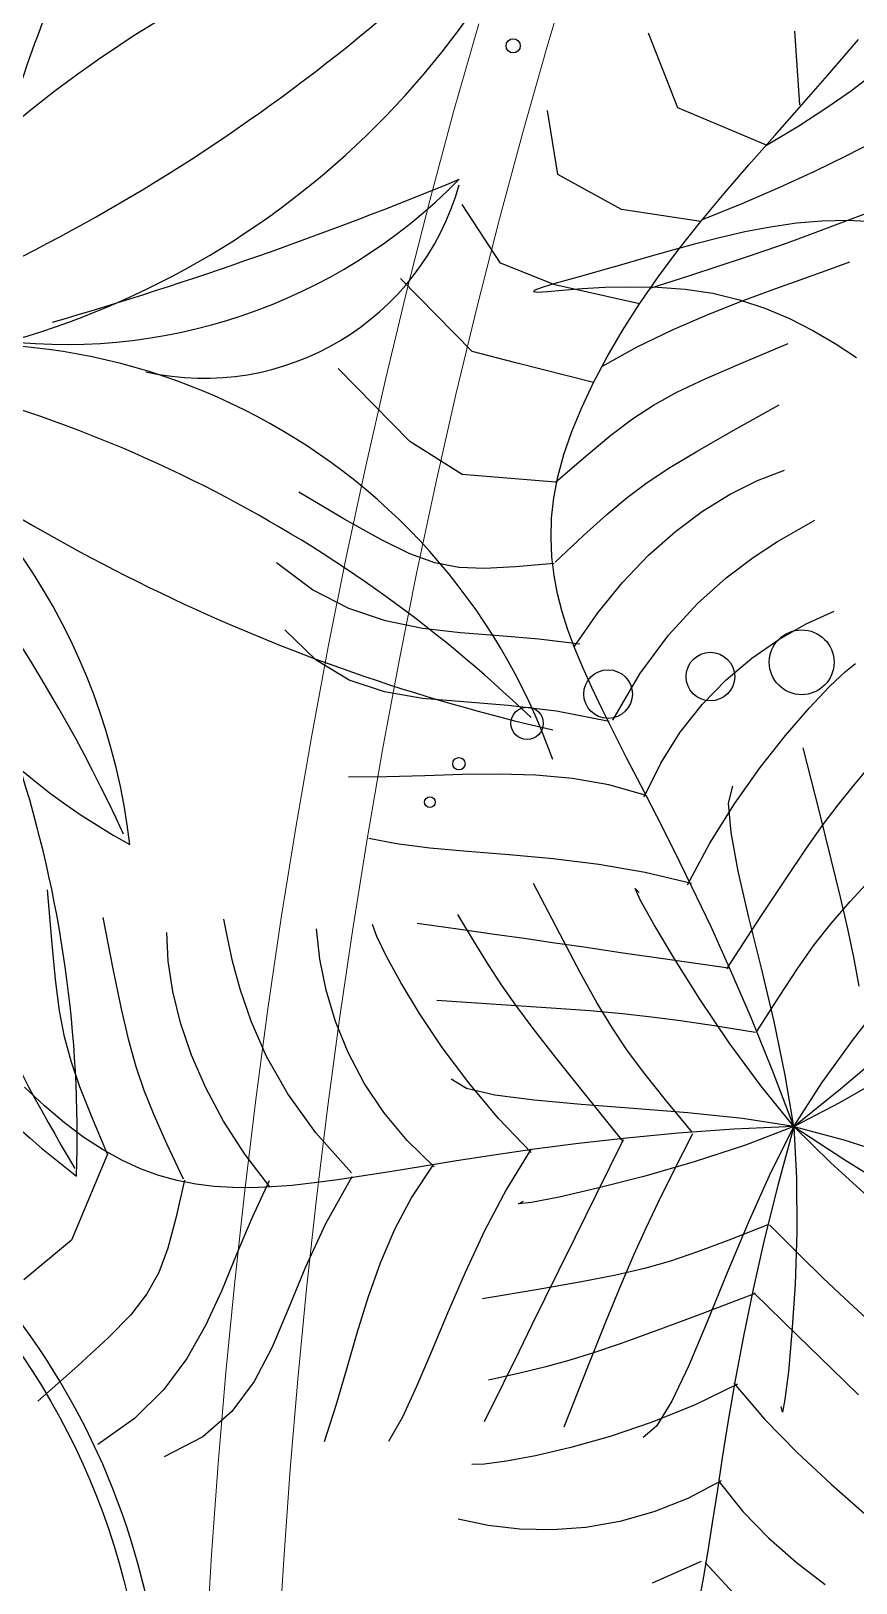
# Model space of a CAD drawing. Header units: millimetres. Extents: x -1030105 to 906887, y -616134 to 1220667.
# Drawn here: x -85099 to -84185, y 549080 to 550799 of the extents above; entities that cross this region are included whole.
import ezdxf

# ---------------------------------------------------------------- set-up
doc = ezdxf.new("R2010")
doc.units = ezdxf.units.MM
doc.header["$MEASUREMENT"] = 0
doc.linetypes.add('DASH', pattern=[0.35, 0.25, -0.1])
doc.layers.add('A-Door', color=33, linetype='Continuous', lineweight=9)
doc.layers.add('A-Furniture', color=143, linetype='Continuous')
doc.layers.add('A-Tree', color=98, linetype='Continuous')

# ---------------------------------------------------------------- blocks, each defined once
blk = doc.blocks.new('Xref ViasHotel_DD$0$A$C17F019FA')
at = {"color": 0}
blk.add_circle((800, 0), 800, dxfattribs=at)
blk.add_arc((800, 0), 820, 262.8117, 97.1905, dxfattribs=at)
blk = doc.blocks.new('FUR')
at = {"layer": 'A-Furniture'}
blk.add_spline([(-33916, 30608), (-33944.5, 30609.5), (-37418.5, 29102), (-37726.5, 27054), (-37216.5, 25233), (-37626.5, 21209), (-38739.5, 18856.5), (-41860, 14803.1), (-43043.2, 12422.3), (-43017.5, 9941.5), (-40833.5, 8087), (-38107, 9497.5), (-38274.5, 11476.5), (-38397.8, 13212.3), (-37305, 13750.5), (-34500, 13496.5), (-32540.5, 14865.5), (-32374, 19056), (-32479, 20125.5), (-32318, 21223.5), (-30829.5, 21995.5), (-30222, 22657.5), (-30469, 23962.5), (-31626.5, 24580.5), (-32324.5, 25527.5), (-32040.5, 28029), (-32099.5, 29098.5), (-33295, 30496), (-33916, 30608)], degree=3, dxfattribs=at)
at = {"layer": 'A-Furniture', "color": 8, "linetype": 'DASH', "ltscale": 50}
blk.add_spline([(-36646, 29577.5), (-37284.5, 28277.5), (-36676, 26342), (-36463, 23656.5), (-37614.5, 20053), (-40425.5, 16182), (-42274, 13633.5), (-42830.5, 10964), (-42047, 9112), (-39697.5, 8972), (-38258, 10282.5), (-39334, 12606), (-37866.5, 13929), (-35698, 13970.5), (-34500.5, 13942.5), (-32416, 18555.5), (-32464, 21915.5), (-30663, 22279), (-30458.5, 23387), (-31963.5, 24634), (-33009, 26390), (-32199.5, 28680), (-33338.5, 30308), (-34838.5, 30477), (-36023, 30096.5), (-36646, 29577.5)], degree=3, dxfattribs=at)
at = {"layer": 'A-Furniture', "rotation": 356.3949344702726}
blk.add_blockref('Xref ViasHotel_DD$0$A$C17F019FA', (-41872.6, 25636.4), dxfattribs=at)
blk = doc.blocks.new('TƯỜNG NÔI THẤT')
at = {"layer": 'A-Door', "ltscale": 10}
for points in [[(12510.3, 43361.9), (12481.5, 43265.9), (12454.1, 43169.5), (12427.9, 43072.7), (12403.1, 42975.5), (12379.5, 42877.9), (12357.3, 42779.9), (12336.3, 42681.7), (12316.6, 42583.1), (12298.2, 42484.3), (12281.1, 42385.3), (12265.2, 42286), (12250.6, 42186.6), (12237.2, 42087), (12225, 41987.3), (12214.1, 41887.4), (12204.4, 41787.5), (12196, 41687.6), (12188.7, 41587.6), (12182.7, 41487.6)], [(12102.8, 41492), (12108.9, 41592.9), (12116.2, 41693.9), (12124.8, 41794.8), (12134.5, 41895.6), (12145.6, 41996.4), (12157.8, 42097.2), (12171.3, 42197.7), (12186.1, 42298.2), (12202.2, 42398.4), (12219.5, 42498.5), (12238.1, 42598.3), (12258, 42697.8), (12279.2, 42797.1), (12301.7, 42896.1), (12325.4, 42994.7), (12350.6, 43093), (12377, 43190.9), (12404.8, 43288.4)]]:
    blk.add_lwpolyline(points, dxfattribs=at)
blk = doc.blocks.new('C2')
at = {"layer": 'A-Tree', "color": 8}
for centre, radius, start, end in [((-212.93, 1393.71), 1033.27, 289.63177, 316.94159), ((678.96, 29.5), 671.21, 101.24862, 143.98987), ((119.8, 874.51), 467.16, 274.40726, 336.44308), ((339.06, 477.71), 205.6, 101.42671, 190.98767), ((460.7, 408.78), 318.58, 121.90552, 175.18589), ((1238.2, 234.66), 1039.71, 154.68532, 162.45009), ((278.74, 727.55), 304.28, 261.63887, 315.62551), ((-362.48, 2596.58), 2251.98, 286.3355, 292.41502), ((354.87, 551.34), 146.8, 257.35568, 344.35325), ((553.27, 318.87), 446.33, 166.36026, 232.94739), ((222.85, 78.66), 344.82, 19.43419, 107.43571), ((-34.96, 106.59), 350.95, 6.50728, 62.3609), ((18.22, -322.42), 747.43, 46.14832, 80.37107), ((1308.34, 576.03), 1192.38, 188.09589, 210.72258), ((486.08, 461.54), 359.23, 188.55522, 241.3289), ((-509.96, -226.35), 903.36, 24.75992, 44.64728), ((776.65, 1214.23), 1030.06, 231.54163, 257.17636), ((-394.12, -16.28), 678.78, 358.22216, 17.85831)]:
    blk.add_arc(centre, radius, start, end, dxfattribs=at)
blk = doc.blocks.new('CAY8')
at = {"color": 0, "linetype": 'ByBlock'}
for p, q in [((-592.64, 334.37), (-576.03, 345.52)), ((-351.64, 306), (-340.15, 344.76)), ((-308.55, 301.69), (-297.06, 340.45)), ((-605.48, 325.54), (-592.64, 334.37)), ((-391.03, 313.6), (-390.43, 334.71)), ((-272.64, 308.87), (-259.72, 333.27)), ((-615.5, 318.17), (-605.48, 325.54)), ((-421.54, 311.33), (-419.15, 328.97)), ((-590.78, 307.61), (-574.94, 321)), ((-230.99, 306), (-210.88, 321.79)), ((-651.3, 305.16), (-648.61, 315.72)), ((-623.62, 311.45), (-615.5, 318.17)), ((-445.23, 296.57), (-440.7, 313.18)), ((-391.16, 297.27), (-391.03, 313.6)), ((-630.78, 304.52), (-623.62, 311.45)), ((-603.01, 297.09), (-590.78, 307.61)), ((-421.1, 295.19), (-421.54, 311.33)), ((-269.77, 285.9), (-272.64, 308.87)), ((-653.31, 295.07), (-651.3, 305.16)), ((-637.92, 296.57), (-630.78, 304.52)), ((-353.08, 281.6), (-351.64, 306)), ((-304.24, 284.47), (-308.55, 301.69)), ((-230.99, 277.29), (-230.99, 306)), ((-185.02, 277.29), (-164.91, 301.69)), ((-654.63, 285.5), (-653.31, 295.07)), ((-645.98, 286.75), (-637.92, 296.57)), ((-612.52, 288.53), (-603.01, 297.09)), ((-577.61, 290.05), (-567.95, 296.07)), ((-445.75, 281.34), (-445.23, 296.57)), ((-418.36, 280.16), (-421.1, 295.19)), ((-390.53, 284.53), (-391.16, 297.27)), ((-620.19, 281.01), (-612.52, 288.53)), ((-587.18, 282.69), (-577.61, 290.05)), ((-275.46, 291.78), (-276.22, 291.99)), ((-276.22, 291.99), (-275.57, 290.51)), ((-275.57, 290.51), (-273.44, 287.2)), ((-273.44, 290.06), (-275.46, 291.78)), ((-270.29, 287.04), (-273.44, 290.06)), ((-655.88, 274.22), (-645.98, 286.75)), ((-655.27, 276.49), (-654.63, 285.5)), ((-596.56, 274.03), (-587.18, 282.69)), ((-388.87, 274.17), (-390.53, 284.53)), ((-296.12, 253.86), (-304.24, 284.47)), ((-273.44, 287.2), (-270.09, 282.21)), ((-266.18, 282.92), (-270.29, 287.04)), ((-270.09, 282.21), (-265.84, 275.77)), ((-260.07, 253), (-269.77, 285.9)), ((-261.23, 277.9), (-266.18, 282.92)), ((-692.59, 270.12), (-715.36, 279.03)), ((-655.26, 267.99), (-655.27, 276.49)), ((-626.89, 273.62), (-620.19, 281.01)), ((-558.04, 274.14), (-552.38, 278.94)), ((-443.08, 266.85), (-445.75, 281.34)), ((-413.87, 265.87), (-418.36, 280.16)), ((-337.84, 247.95), (-353.08, 281.6)), ((-255.59, 272.19), (-261.23, 277.9)), ((-219.95, 247.56), (-230.99, 277.29)), ((-180.93, 239.47), (-185.02, 277.29)), ((-655.88, 274.22), (-692.59, 270.12)), ((-633.5, 265.45), (-626.89, 273.62)), ((-605.6, 264.08), (-596.56, 274.03)), ((-565.25, 267.87), (-558.04, 274.14)), ((-385.89, 265.01), (-388.87, 274.17)), ((-265.84, 275.77), (-261.02, 268.1)), ((-249.4, 265.97), (-255.59, 272.19)), ((-654.62, 259.95), (-655.26, 267.99)), ((-640.91, 255.59), (-633.5, 265.45)), ((-614.21, 252.85), (-605.6, 264.08)), ((-573.55, 259.87), (-565.25, 267.87)), ((-438.04, 252.48), (-443.08, 266.85)), ((-408.17, 251.93), (-413.87, 265.87)), ((-381.31, 255.85), (-385.89, 265.01)), ((-261.02, 268.1), (-255.94, 259.43)), ((-242.82, 259.41), (-249.4, 265.97)), ((-653.4, 252.3), (-654.62, 259.95)), ((-582.5, 249.94), (-573.55, 259.87)), ((-472.02, 249.74), (-479.48, 262.94)), ((-255.94, 259.43), (-250.94, 249.99)), ((-235.96, 252.57), (-242.82, 259.41)), ((-651.63, 244.98), (-653.4, 252.3)), ((-649.99, 243.12), (-640.91, 255.59)), ((-622.24, 240.38), (-614.21, 252.85)), ((-431.43, 237.58), (-438.04, 252.48)), ((-401.81, 237.97), (-408.17, 251.93)), ((-374.83, 245.49), (-381.31, 255.85)), ((-326.73, 250.25), (-317.22, 251.94)), ((-317.22, 251.94), (-307, 253.14)), ((-307, 253.14), (-296.12, 253.86)), ((-296.12, 253.86), (-284.64, 254.07)), ((-288.91, 253.99), (-275.49, 245.56)), ((-284.64, 254.07), (-272.61, 253.79)), ((-272.61, 253.79), (-260.07, 253)), ((-260.07, 253), (-247.08, 251.69)), ((-252.62, 252.25), (-240.98, 241.31)), ((-247.08, 251.69), (-233.7, 249.88)), ((-228.97, 245.44), (-235.96, 252.57)), ((-160.61, 235.66), (-136.19, 251.45)), ((-734.76, 243.92), (-754.65, 251.02)), ((-591.64, 237.84), (-582.5, 249.94)), ((-464.39, 236.88), (-472.02, 249.74)), ((-366.19, 232.74), (-374.83, 245.49)), ((-351.02, 242.33), (-343.57, 245.43)), ((-343.57, 245.43), (-335.49, 248.07)), ((-337.84, 247.95), (-322.86, 242.4)), ((-335.49, 248.07), (-326.73, 250.25)), ((-275.49, 245.56), (-262.61, 236.47)), ((-250.94, 249.99), (-246.34, 240)), ((-233.7, 249.88), (-219.95, 247.56)), ((-221.98, 238.02), (-228.97, 245.44)), ((-219.95, 247.56), (-205.79, 244.81)), ((-218.94, 247.36), (-205.81, 236.66)), ((-719.27, 238.75), (-734.76, 243.92)), ((-650.17, 242.56), (-664.97, 238.27)), ((-649.36, 237.93), (-651.63, 244.98)), ((-629.6, 226.66), (-622.24, 240.38)), ((-547.86, 238.09), (-537.98, 245.06)), ((-493.37, 233.62), (-496.72, 244.28)), ((-357.92, 238.81), (-351.02, 242.33)), ((-322.86, 242.4), (-311.03, 237.77)), ((-246.34, 240), (-242.46, 229.69)), ((-240.98, 241.31), (-231.81, 232.73)), ((-205.79, 244.81), (-191.17, 241.73)), ((-191.17, 241.73), (-176.02, 238.39)), ((-180.93, 239.47), (-168.07, 232.01)), ((-706.96, 235.41), (-719.27, 238.75)), ((-696.59, 233.79), (-706.96, 235.41)), ((-686.96, 233.79), (-696.59, 233.79)), ((-676.83, 235.32), (-686.96, 233.79)), ((-664.97, 238.27), (-676.83, 235.32)), ((-646.62, 231.1), (-649.36, 237.93)), ((-600.52, 223.34), (-591.64, 237.84)), ((-557.39, 229.96), (-547.86, 238.09)), ((-488.43, 221.32), (-493.37, 233.62)), ((-456.83, 224.18), (-464.39, 236.88)), ((-424.07, 221.54), (-431.43, 237.58)), ((-395.32, 223.6), (-401.81, 237.97)), ((-370.33, 230.53), (-364.33, 234.87)), ((-364.33, 234.87), (-357.92, 238.81)), ((-311.03, 237.77), (-301.26, 233.44)), ((-301.26, 233.44), (-292.46, 228.77)), ((-262.61, 236.47), (-250.42, 227.07)), ((-215.1, 230.33), (-221.98, 238.02)), ((-205.81, 236.66), (-192.93, 226.74)), ((-176.02, 238.39), (-160.28, 234.91)), ((-160.28, 234.91), (-143.89, 231.36)), ((-643.45, 224.42), (-646.62, 231.1)), ((-566.4, 220.71), (-557.39, 229.96)), ((-375.99, 225.81), (-370.33, 230.53)), ((-365.59, 232.73), (-350.93, 227.95)), ((-350.93, 227.95), (-339.26, 223.95)), ((-292.46, 228.77), (-283.56, 223.12)), ((-250.42, 227.07), (-239.08, 217.74)), ((-242.46, 229.69), (-239.57, 219.24)), ((-231.81, 232.73), (-224.3, 225.78)), ((-208.49, 222.37), (-215.1, 230.33)), ((-168.07, 232.01), (-156.4, 225.72)), ((-143.89, 231.36), (-126.79, 227.83)), ((-742.03, 214.2), (-758.06, 221.92)), ((-639.87, 217.81), (-643.45, 224.42)), ((-636.15, 211.74), (-629.6, 226.66)), ((-608.69, 206.22), (-600.52, 223.34)), ((-534.18, 215.52), (-529.13, 222.62)), ((-529.13, 222.62), (-525.8, 226.45)), ((-482.34, 207.59), (-488.43, 221.32)), ((-449.59, 211.47), (-456.83, 224.18)), ((-416.77, 203.72), (-424.07, 221.54)), ((-389.24, 208.43), (-395.32, 223.6)), ((-381.36, 220.73), (-375.99, 225.81)), ((-339.26, 223.95), (-329.45, 220.19)), ((-283.56, 223.12), (-273.46, 215.87)), ((-224.3, 225.78), (-217.63, 219.73)), ((-202.26, 214.15), (-208.49, 222.37)), ((-192.93, 226.74), (-180.68, 217.76)), ((-156.4, 225.72), (-145.75, 220.5)), ((-635.85, 211.17), (-639.87, 217.81)), ((-574.73, 210.37), (-566.4, 220.71)), ((-540.47, 205.58), (-534.18, 215.52)), ((-391.62, 209.41), (-386.54, 215.29)), ((-386.54, 215.29), (-381.36, 220.73)), ((-329.45, 220.19), (-320.35, 216.1)), ((-320.35, 216.1), (-310.83, 211.13)), ((-273.46, 215.87), (-261.09, 206.39)), ((-239.57, 219.24), (-237.62, 208.76)), ((-239.08, 217.74), (-228.75, 208.83)), ((-217.63, 219.73), (-210.98, 213.84)), ((-180.68, 217.76), (-169.43, 209.89)), ((-145.75, 220.5), (-135.94, 216.26)), ((-726.54, 209.63), (-742.03, 214.2)), ((-711.4, 207.6), (-726.54, 209.63)), ((-681.41, 208.56), (-696.42, 207.45)), ((-666.16, 210.3), (-681.41, 208.56)), ((-650.48, 212.03), (-666.16, 210.3)), ((-634.19, 213.12), (-650.48, 212.03)), ((-631.34, 204.34), (-635.85, 211.17)), ((-582.19, 198.96), (-574.73, 210.37)), ((-510.75, 195.28), (-516.83, 211.26)), ((-442.93, 198.57), (-449.59, 211.47)), ((-396.71, 203.02), (-391.62, 209.41)), ((-391.16, 209.87), (-374.94, 208.25)), ((-310.83, 211.13), (-299.75, 204.73)), ((-237.62, 208.76), (-236.5, 198.3)), ((-228.75, 208.83), (-219.58, 200.72)), ((-210.98, 213.84), (-203.55, 207.4)), ((-196.55, 205.68), (-202.26, 214.15)), ((-169.43, 209.89), (-159.56, 203.29)), ((-696.42, 207.45), (-711.4, 207.6)), ((-626.3, 197.21), (-631.34, 204.34)), ((-615.71, 186.24), (-608.69, 206.22)), ((-547.55, 193.22), (-540.47, 205.58)), ((-475.56, 192.61), (-482.34, 207.59)), ((-410.35, 183.49), (-416.77, 203.72)), ((-401.94, 196.02), (-396.71, 203.02)), ((-374.94, 208.25), (-359.63, 205.5)), ((-359.63, 205.5), (-345.28, 201.71)), ((-299.75, 204.73), (-285.96, 196.35)), ((-261.09, 206.39), (-245.35, 194.04)), ((-203.55, 207.4), (-194.5, 199.65)), ((-191.47, 196.95), (-196.55, 205.68)), ((-735.31, 187.11), (-749.7, 196.55)), ((-620.68, 189.63), (-626.3, 197.21)), ((-588.62, 186.54), (-582.19, 198.96)), ((-512.36, 187.84), (-505.94, 198.9)), ((-437.08, 185.3), (-442.93, 198.57)), ((-345.28, 201.71), (-331.95, 197)), ((-331.95, 197), (-319.69, 191.47)), ((-285.96, 196.35), (-268.33, 185.42)), ((-236.5, 198.3), (-236.12, 187.94)), ((-219.58, 200.72), (-211.72, 193.77)), ((-194.5, 199.65), (-183.03, 189.89)), ((-187.04, 187.97), (-191.47, 196.95)), ((-554.93, 178.85), (-547.55, 193.22)), ((-505.86, 182.43), (-510.75, 195.28)), ((-468.53, 176.58), (-475.56, 192.61)), ((-407.41, 188.32), (-401.94, 196.02)), ((-319.69, 191.47), (-308.55, 185.23)), ((-211.72, 193.77), (-205.33, 188.34)), ((-720.99, 181.91), (-735.31, 187.11)), ((-657.41, 184.05), (-674.94, 182.01)), ((-638.21, 185.48), (-657.41, 184.05)), ((-616.99, 185.33), (-638.21, 185.48)), ((-614.42, 181.47), (-620.68, 189.63)), ((-593.86, 173.12), (-588.62, 186.54)), ((-528.89, 166.65), (-539.81, 189.73)), ((-517.52, 178.71), (-512.36, 187.84)), ((-432.3, 171.5), (-437.08, 185.3)), ((-413.24, 179.85), (-407.41, 188.32)), ((-308.55, 185.23), (-298.6, 178.39)), ((-236.12, 187.94), (-236.37, 177.72)), ((-706.38, 179.97), (-720.99, 181.91)), ((-691.15, 180.32), (-706.38, 179.97)), ((-674.94, 182.01), (-691.15, 180.32)), ((-607.48, 172.6), (-614.42, 181.47)), ((-562.16, 162.91), (-554.93, 178.85)), ((-521.97, 170.32), (-517.52, 178.71)), ((-501.66, 171.37), (-505.86, 182.43)), ((-493.16, 160.01), (-480.82, 178.66)), ((-419.53, 170.52), (-413.24, 179.85)), ((-409.1, 182.55), (-387.93, 182.05)), ((-387.93, 182.05), (-369.12, 179.57)), ((-369.12, 179.57), (-352.59, 175.61)), ((-298.6, 178.39), (-289.88, 171.07)), ((-599.83, 162.89), (-607.48, 172.6)), ((-597.72, 158.75), (-593.86, 173.12)), ((-461.72, 159.69), (-468.53, 176.58)), ((-352.59, 175.61), (-338.25, 170.65)), ((-236.37, 177.72), (-237.13, 167.71)), ((-564.51, 162.63), (-564.23, 169.63)), ((-520.48, 148.74), (-528.89, 166.65)), ((-526.26, 161.5), (-521.97, 170.32)), ((-497.62, 160.72), (-501.66, 171.37)), ((-428.83, 157), (-432.3, 171.5)), ((-426.4, 160.23), (-419.53, 170.52)), ((-338.25, 170.65), (-326.04, 165.21)), ((-626.97, 160.48), (-641.39, 159.02)), ((-612.37, 160.76), (-626.97, 160.48)), ((-597.5, 159.58), (-612.37, 160.76)), ((-591.41, 152.2), (-599.83, 162.89)), ((-568.77, 145.81), (-562.16, 162.91)), ((-561.39, 151.48), (-564.51, 162.63)), ((-530.94, 151.07), (-526.26, 161.5)), ((-502.66, 145.44), (-493.16, 160.01)), ((-493.23, 149.13), (-497.62, 160.72)), ((-455.57, 142.13), (-461.72, 159.69)), ((-433.96, 148.92), (-426.4, 160.23)), ((-326.04, 165.21), (-315.87, 159.79)), ((-315.87, 159.79), (-307.68, 154.87)), ((-670.05, 153.71), (-684.47, 150.44)), ((-655.72, 156.66), (-670.05, 153.71)), ((-641.39, 159.02), (-655.72, 156.66)), ((-429.69, 156.95), (-414.82, 157.72)), ((-414.82, 157.72), (-400.44, 156.89)), ((-400.44, 156.89), (-386.64, 154.61)), ((-386.64, 154.61), (-373.49, 151.03)), ((-307.68, 154.87), (-301.37, 150.97)), ((-684.47, 150.44), (-699.05, 147.16)), ((-582.27, 140.45), (-591.41, 152.2)), ((-555.64, 136.98), (-561.39, 151.48)), ((-536.56, 137.86), (-530.94, 151.07)), ((-513.99, 134.64), (-520.48, 148.74)), ((-487.98, 135.23), (-493.23, 149.13)), ((-442.32, 136.6), (-433.96, 148.92)), ((-373.49, 151.03), (-361.08, 146.31)), ((-699.05, 147.16), (-713.91, 144.14)), ((-574.28, 127.96), (-568.77, 145.81)), ((-509.97, 133.73), (-502.66, 145.44)), ((-466.16, 138.46), (-463.08, 142.62)), ((-463.08, 142.62), (-463.64, 140.44)), ((-450.53, 124.11), (-455.57, 142.13)), ((-361.08, 146.31), (-349.5, 140.6)), ((-572.45, 127.52), (-582.27, 140.45)), ((-548.05, 119.93), (-555.64, 136.98)), ((-543.66, 120.67), (-536.56, 137.86)), ((-481.34, 117.67), (-487.98, 135.23)), ((-472.05, 129.07), (-466.16, 138.46)), ((-451.57, 123.27), (-442.32, 136.6)), ((-349.5, 140.6), (-338.82, 134.05)), ((-610.22, 129.13), (-628.39, 127.87)), ((-591.63, 129.56), (-610.22, 129.13)), ((-572.93, 128.77), (-591.63, 129.56)), ((-515.73, 123.7), (-509.97, 133.73)), ((-508.83, 122.97), (-513.99, 134.64)), ((-479.93, 115.54), (-472.05, 129.07)), ((-338.82, 134.05), (-329.14, 126.81)), ((-677.09, 122.77), (-690.31, 121.87)), ((-662.15, 124.32), (-677.09, 122.77)), ((-645.81, 126.14), (-662.15, 124.32)), ((-628.39, 127.87), (-645.81, 126.14)), ((-562.01, 113.35), (-572.45, 127.52)), ((-520.61, 114.13), (-515.73, 123.7)), ((-504.41, 112.37), (-508.83, 122.97)), ((-461.83, 108.96), (-451.57, 123.27)), ((-451.72, 125.14), (-433.05, 125.42)), ((-433.05, 125.42), (-414.74, 124.42)), ((-425.37, 120.15), (-415.73, 126.57)), ((-415.73, 126.57), (-408.98, 128.46)), ((-414.74, 124.42), (-397.34, 122.47)), ((-690.31, 121.87), (-701.49, 121.98)), ((-620.25, 99.32), (-634.17, 116.82)), ((-591.41, 118.34), (-594.41, 122.55)), ((-594.41, 122.55), (-592.51, 121.36)), ((-584.29, 109.84), (-591.41, 118.34)), ((-552.8, 98.34), (-543.66, 120.67)), ((-539.41, 101.13), (-548.05, 119.93)), ((-472.8, 95.08), (-481.34, 117.67)), ((-437.38, 110.21), (-425.37, 120.15)), ((-397.34, 122.47), (-381.4, 119.88)), ((-381.4, 119.88), (-367.46, 116.98)), ((-367.46, 116.98), (-356.06, 114.06)), ((-550.99, 97.82), (-562.01, 113.35)), ((-525.26, 103.83), (-520.61, 114.13)), ((-500.14, 101.5), (-504.41, 112.37)), ((-488.98, 98.99), (-479.93, 115.54)), ((-400.9, 93.94), (-382.33, 111.45)), ((-356.06, 114.06), (-347.75, 111.45)), ((-347.75, 111.45), (-343.07, 109.47)), ((-573.87, 98.17), (-584.29, 109.84)), ((-473.19, 93.68), (-461.83, 108.96)), ((-451.25, 97.72), (-437.38, 110.21)), ((-652.65, 89.67), (-661.18, 99.19)), ((-609.32, 85.79), (-620.25, 99.32)), ((-552.2, 98.62), (-576.33, 97.48)), ((-560.92, 84.44), (-573.87, 98.17)), ((-530.48, 81.38), (-539.41, 101.13)), ((-530.32, 91.6), (-525.26, 103.83)), ((-495.45, 88.97), (-500.14, 101.5)), ((-498.38, 80.51), (-488.98, 98.99)), ((-659.22, 93.5), (-676.3, 92.65)), ((-645.5, 94.17), (-659.22, 93.5)), ((-633.68, 94.75), (-645.5, 94.17)), ((-622.3, 95.3), (-633.68, 94.75)), ((-609.92, 95.89), (-622.3, 95.3)), ((-595.08, 96.6), (-609.92, 95.89)), ((-576.33, 97.48), (-595.08, 96.6)), ((-539.44, 80.85), (-550.99, 97.82)), ((-485.76, 77.45), (-473.19, 93.68)), ((-473.25, 95.56), (-449.19, 93.77)), ((-466.46, 83.68), (-451.25, 97.72)), ((-449.19, 93.77), (-430.65, 92.32)), ((-430.65, 92.32), (-416.35, 91.07)), ((-415.33, 80.4), (-400.9, 93.94)), ((-690.9, 84.46), (-693.52, 88.82)), ((-645.56, 81.94), (-652.65, 89.67)), ((-536.44, 76.24), (-530.32, 91.6)), ((-489.74, 73.42), (-495.45, 88.97)), ((-416.35, 91.07), (-404.99, 89.84)), ((-404.99, 89.84), (-395.27, 88.48)), ((-395.27, 88.48), (-385.92, 86.84)), ((-385.92, 86.84), (-375.64, 84.76)), ((-711.41, 71.43), (-714.98, 82.98)), ((-685.71, 77.47), (-690.9, 84.46)), ((-638.95, 75.11), (-645.56, 81.94)), ((-600.45, 75.22), (-609.32, 85.79)), ((-546.25, 69.8), (-560.92, 84.44)), ((-527.4, 62.34), (-539.44, 80.85)), ((-522.07, 61.47), (-530.48, 81.38)), ((-507.31, 61.22), (-498.38, 80.51)), ((-482.49, 69.09), (-466.46, 83.68)), ((-426.74, 69.87), (-415.33, 80.4)), ((-678.2, 68.41), (-685.71, 77.47)), ((-631.89, 68.31), (-638.95, 75.11)), ((-592.68, 66.64), (-600.45, 75.22)), ((-578.42, 73.91), (-589.86, 72.98)), ((-566.75, 74.6), (-578.42, 73.91)), ((-553.39, 75.19), (-566.75, 74.6)), ((-536.84, 75.82), (-553.39, 75.19)), ((-499.64, 60.28), (-485.76, 77.45)), ((-706.62, 59.85), (-711.41, 71.43)), ((-668.63, 57.86), (-678.2, 68.41)), ((-617.97, 69.86), (-637.61, 67.39)), ((-623.42, 60.63), (-631.89, 68.31)), ((-602.55, 71.68), (-617.97, 69.86)), ((-589.86, 72.98), (-602.55, 71.68)), ((-530.66, 55.35), (-546.25, 69.8)), ((-498.82, 54.94), (-482.49, 69.09)), ((-489.22, 73.18), (-472.71, 72.1)), ((-472.71, 72.1), (-459.52, 71.06)), ((-459.52, 71.06), (-448.29, 69.83)), ((-448.29, 69.83), (-437.69, 68.14)), ((-437.69, 68.14), (-426.36, 65.76)), ((-436.25, 61.35), (-426.74, 69.87)), ((-637.61, 67.39), (-662.93, 64.14)), ((-585.09, 59.04), (-592.68, 66.64)), ((-514.94, 42.21), (-527.4, 62.34)), ((-514.94, 42.21), (-522.07, 61.47)), ((-444.95, 53.87), (-436.25, 61.35)), ((-426.36, 65.76), (-412.97, 62.43)), ((-700.61, 48.42), (-706.62, 59.85)), ((-657.25, 46.4), (-668.63, 57.86)), ((-612.59, 51.21), (-623.42, 60.63)), ((-576.74, 51.44), (-585.09, 59.04)), ((-514.94, 42.21), (-530.66, 55.35)), ((-514.94, 42.21), (-507.31, 61.22)), ((-514.94, 42.21), (-499.64, 60.28)), ((-598.44, 39.14), (-612.59, 51.21)), ((-566.67, 42.85), (-576.74, 51.44)), ((-514.94, 42.21), (-498.82, 54.94)), ((-453.98, 46.46), (-444.95, 53.87)), ((-693.34, 37.31), (-700.61, 48.42)), ((-644.32, 34.6), (-657.25, 46.4)), ((-684.81, 26.69), (-693.34, 37.31)), ((-578.54, 37.15), (-599.09, 34.74)), ((-580.03, 23.55), (-598.44, 39.14)), ((-557, 39.53), (-578.54, 37.15)), ((-553.96, 32.28), (-566.67, 42.85)), ((-535.46, 41.39), (-557, 39.53)), ((-514.94, 42.21), (-537.94, 36.58)), ((-514.94, 42.21), (-535.46, 41.39)), ((-514.94, 42.21), (-532.29, 31.32)), ((-514.94, 42.21), (-520.5, 22.44)), ((-514.94, 42.21), (-516.69, 18.59)), ((-514.94, 42.21), (-509.94, 22.34)), ((-514.94, 42.21), (-497.85, 30.81)), ((-514.94, 42.21), (-494.5, 40.82)), ((-514.94, 42.21), (-493.02, 33.25)), ((-494.5, 40.82), (-473.39, 38.29)), ((-473.39, 38.29), (-452.92, 35.07)), ((-644.79, 32.27), (-651.36, 34.71)), ((-633.22, 31.8), (-644.79, 32.27)), ((-630.1, 23.03), (-644.32, 34.6)), ((-617.65, 32.79), (-633.22, 31.8)), ((-599.09, 34.74), (-617.65, 32.79)), ((-559.26, 30.85), (-578.97, 25.11)), ((-537.94, 36.58), (-559.26, 30.85)), ((-553.67, 31.77), (-558.19, 15.84)), ((-532.29, 31.32), (-550.86, 20.95)), ((-497.85, 30.81), (-479.34, 19.65)), ((-493.02, 33.25), (-472.41, 25.35)), ((-674.98, 16.73), (-684.81, 26.69)), ((-578.97, 25.11), (-597.14, 19.43)), ((-614.84, 12.27), (-630.1, 23.03)), ((-597.14, 19.43), (-613.85, 13.88)), ((-580.11, 24.21), (-586.48, 0.91)), ((-550.86, 20.95), (-569.32, 11.53)), ((-520.5, 22.44), (-525.39, 1.38)), ((-516.69, 18.59), (-517.83, -3.45)), ((-509.94, 22.34), (-505.82, 1.48)), ((-663.83, 7.61), (-674.98, 16.73)), ((-613.85, 13.88), (-629.18, 8.53)), ((-615.19, 13.81), (-621.71, -3.73)), ((-558.19, 15.84), (-561.76, 2.94)), ((-651.36, -0.51), (-663.83, 7.61)), ((-629.18, 8.53), (-643.18, 3.47)), ((-569.32, 11.53), (-586.37, 3.46)), ((-683.06, -9.12), (-699.89, 3.72)), ((-643.18, 3.47), (-655.94, -1.23)), ((-586.37, 3.46), (-600.69, -2.85)), ((-586.48, 0.91), (-591.43, -17.2)), ((-561.76, 2.94), (-564.71, -8.36)), ((-667.55, -5.51), (-678.13, -9.37)), ((-655.94, -1.23), (-667.55, -5.51)), ((-652.08, -0.04), (-657.8, -13.82)), ((-621.71, -3.73), (-627.05, -21.55)), ((-600.69, -2.85), (-610.98, -6.99)), ((-682.6, -10.61), (-689.29, -30.75)), ((-678.13, -9.37), (-687.82, -12.8)), ((-610.98, -6.99), (-615.91, -8.54)), ((-615.91, -8.54), (-614.18, -7.1)), ((-564.71, -8.36), (-567.36, -19.53)), ((-687.82, -12.8), (-696.76, -15.8)), ((-657.8, -13.82), (-662.04, -27.79)), ((-591.43, -17.2), (-595.35, -31.53)), ((-627.05, -21.55), (-631.47, -39.22)), ((-662.04, -27.79), (-665.11, -41.96)), ((-665.11, -41.96), (-667.3, -56.32)), ((-631.47, -39.22), (-635.21, -56.32))]:
    blk.add_line(p, q, dxfattribs=at)
for centre, radius in [((-195.13, 346.05), 2.82), ((-472.52, 230.08), 2.13), ((-453.64, 227.38), 2.43), ((-426.66, 211.54), 6.4), ((-401.03, 189.14), 9.6), ((-375.4, 157.12), 9.6), ((-352.98, 128.31), 12.81)]:
    blk.add_circle(centre, radius, dxfattribs=at)
blk = doc.blocks.new('CÂY')
at = {"layer": 'A-Tree', "color": 8, "ltscale": 10, "xscale": 2.803183510899544, "yscale": 2.803183510899544, "zscale": 2.803183510899544, "rotation": 61.02666088021106}
blk.add_blockref('CAY8', (5742.3, 41679.9), dxfattribs=at)
at = {"layer": 'A-Tree', "color": 8, "ltscale": 10, "xscale": 2, "yscale": 2, "zscale": 2}
blk.add_blockref('C2', (3576.5, 40494), dxfattribs=at)
blk = doc.blocks.new('BỐ TRÍ LAY OUT')
at = {"layer": 'A-Door', "color": 3}
blk.add_blockref('TƯỜNG NÔI THẤT', (-3527.4, 2876.4), dxfattribs=at)
at = {"layer": 'A-Furniture', "color": 3}
for name, p in [('CÂY', (4286.8, 4469.3)), ('FUR', (48783.7, 18654.7))]:
    blk.add_blockref(name, p, dxfattribs=at)
blk = doc.blocks.new('KIẾN TRÚC')
h = blk.add_hatch(color=9)
h.dxf.hatch_style = 1
edge = h.paths.add_edge_path(flags=16)
edge.add_line((62282, 27412), (55232.8, 27412))
edge.add_arc((32545.5, 30716.7), 22926.7, 284.53695, 351.71258, ccw=False)
edge.add_line((38300.2, 8523.9), (13217.5, 8523.9))
edge.add_arc((23753.1, 24110.8), 18813.6, 227.76772, 235.9443, ccw=False)
edge.add_arc((7788.8, 12733.4), 4187, 236.059, 322.4361, ccw=False)
edge.add_arc((13873.6, 18503.3), 12505.3, 190.83274, 227.66057, ccw=False)
edge.add_arc((25477.5, 20792.2), 24332.7, 180.68322, 190.99113, ccw=False)
edge.add_arc((3282.9, 20557.2), 2137.1, 101.0808, 181.4794, ccw=False)
edge.add_line((2872.2, 22654.5), (4986.1, 23013.1))
edge.add_arc((28039.7, 24288.4), 23088.9, 153.20143, 183.1663, ccw=False)
edge.add_arc((10232.3, 40544.6), 6483.1, 182.84011, 244.39627, ccw=False)
edge.add_arc((-6425, 39970.9), 10185.3, 1.42081, 26.70696)
edge.add_arc((10590.6, 49414.3), 9292.7, 144.71332, 211.57549, ccw=False)
edge.add_arc((-12326.2, 64090.2), 17935.6, 328.73754, 356.18995)
edge.add_arc((16735.3, 62308.6), 11181, 84.12439, 176.97619, ccw=False)
edge.add_arc((20709, 99752.5), 26473.2, 263.86537, 288.48696)
edge.add_arc((35667.4, 54479.7), 21207.1, 73.35107, 108.03024, ccw=False)
edge.add_arc((44765.5, 84516.2), 10177.4, 252.72587, 285.71301)
edge.add_arc((49659, 68416), 6655.6, 49.49954, 108.73112, ccw=False)
edge.add_arc((48035, 66009.8), 9545.5, -2.32883, 51.46764, ccw=False)
edge.add_line((57572.7, 65622), (49483.5, 65623.9))
edge.add_line((49483.5, 65623.9), (62282, 65623.9))
edge.add_line((62282, 65623.9), (62282, 27412))
h.paths.add_polyline_path([(0, 77895.5), (64428.5, 77895.5), (64428.5, -0.6), (-1.8, 0.6)])

msp = doc.modelspace()

# ---------------------------------------------------------------- block references
at = {"color": 3}
for name, p in [('KIẾN TRÚC', (-106778.5, 495876.5)), ('BỐ TRÍ LAY OUT', (-93480.293, 504642.113))]:
    msp.add_blockref(name, p, dxfattribs=at)

doc.saveas('drawing.dxf')
